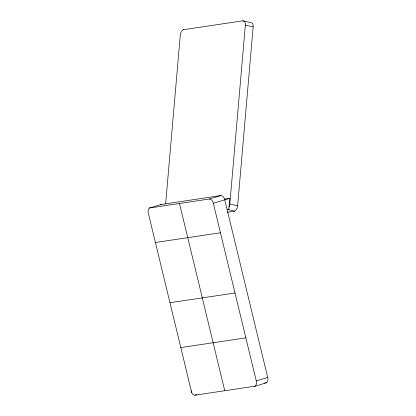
<?xml version="1.0" encoding="UTF-8"?>
<svg xmlns="http://www.w3.org/2000/svg" width="416" height="416" viewBox="0 0 416 416"><rect width="100%" height="100%" fill="white"/><g stroke="black" fill="none" stroke-linecap="round" stroke-linejoin="round"><path stroke-width="0.62" d="M227.188 209.836L228.873 209.17L229.788 198.307L224.687 199.072M165.636 203.913L180.31 34.845A4.893 2.933 -77 0 1 183.258 29.739L183.654 29.619M228.998 206.976A5.226 3.13 -77 0 0 229.824 203.98L245.352 25.111A4.696 2.813 -77 0 0 242.85 20.816L183.258 29.739M227.058 212.274L234.728 211.125A5.226 3.13 -77 0 0 237.624 205.79L253.152 26.915A4.696 2.813 -77 0 0 250.656 22.625L242.85 20.816M254.618 386.365L266.422 382.736A5.226 3.255 73.2 0 0 267.701 377.442L224.77 199.826A4.696 2.922 73.2 0 0 220.73 195.577L161.138 204.5L149.692 207.964A4.893 3.047 73.2 0 0 148.283 213.023L191.646 392.434M150.062 207.844L149.692 207.964L209.284 199.04L220.73 195.577M209.284 199.04A4.696 2.922 73.2 0 1 213.325 203.289L229.788 198.307M191.214 390.645A4.16 2.59 73.2 0 0 194.917 395.19L196.726 394.638M194.917 395.19L254.977 386.199A5.226 3.255 73.2 0 0 256.256 380.905L267.701 377.442M227.599 209.362L228.873 209.17M155.407 242.502L220.449 232.768M169.967 302.728L235.009 292.994M180.809 347.584L245.851 337.844M264.508 383.022L266.422 382.736M245.352 25.111L253.152 26.915M229.824 203.98L237.624 205.79M227.526 209.461L234.728 211.125M213.325 203.289L256.256 380.905M179.488 203.502L224.739 390.723M160.477 204.958A4.893 3.047 73.2 0 1 161.138 204.5"/></g></svg>
